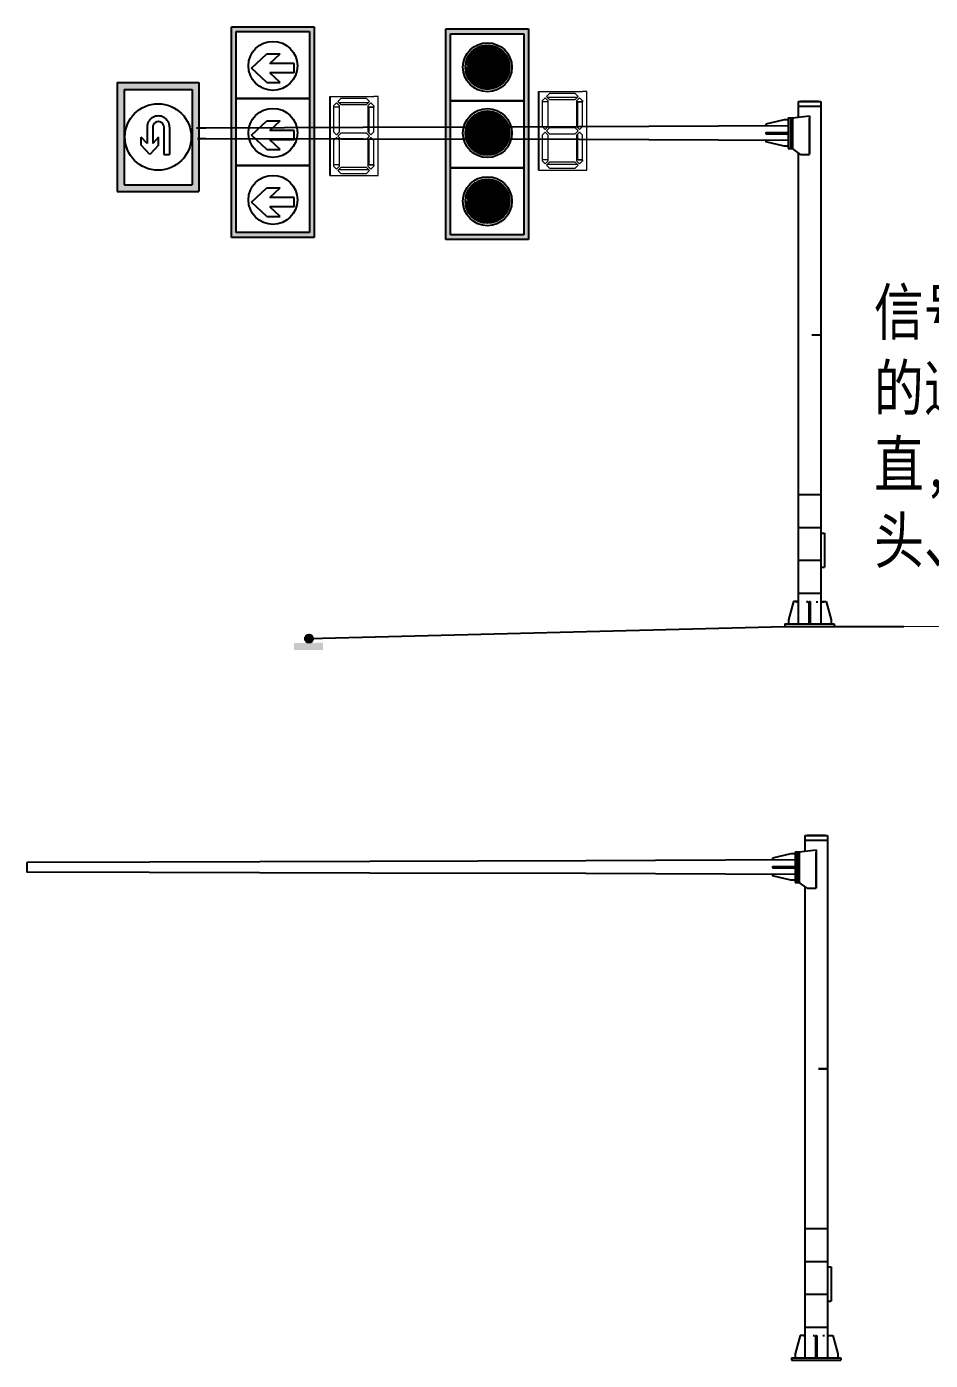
# Model space of a CAD drawing. Header units: millimetres. Extents: x 108070 to 108876, y 12470 to 12955.
# Drawn here: x 108152.84 to 108182.53, y 12766.27 to 12810.07 of the extents above; entities that cross this region are included whole.
import ezdxf

# ---------------------------------------------------------------- set-up
doc = ezdxf.new("R2010")
doc.units = ezdxf.units.MM
doc.header["$LTSCALE"] = 10
doc.layers.add('@-交通信号', color=7, linetype='CONTINUOUS')
doc.styles.add('ST', font='', dxfattribs={"width": 0.8})
doc.styles.get('ST').set_extended_font_data('SimSun')

# ---------------------------------------------------------------- blocks, each defined once
blk = doc.blocks.new('A$C42B20481')
at = {"layer": '@-交通信号', "linetype": 'ByBlock', "lineweight": -3}
for points in [[(0.132, 0, 1), (-0.132, 0, 1)], [(0.461, -0.373), (0.46, -0.137), (-0.496, -0.139), (-0.495, -0.375)]]:
    blk.add_hatch(color=14, dxfattribs=at).paths.add_polyline_path(points)
at = {"layer": '@-交通信号', "color": 14}
blk.add_circle((0, 0), 0.132, dxfattribs=at)
blk = doc.blocks.new('A$C5D3B22B4')
at = {"layer": '@-交通信号'}
for p, q in [((0.441, 17.242), (1.178, 17.242)), ((0.441, 17.242), (0.441, 16.724)), ((1.105, 17.242), (0.515, 17.242)), ((1.105, 17.242), (0.515, 17.242)), ((0.515, 17.242), (0.515, 17.242)), ((0.515, 17.242), (0.515, 17.242)), ((0.515, 17.242), (0.515, 17.242)), ((1.178, 17.242), (1.178, 0.081)), ((0.115, 16.703), (0.115, 15.694)), ((0.115, 16.703), (0.25, 16.703)), ((0.182, 16.703), (0.182, 15.694)), ((0.25, 16.703), (0.81, 16.764)), ((0.25, 16.703), (0.25, 15.694)), ((1.178, 17.074), (0.441, 17.074)), ((0.81, 16.764), (0.81, 15.512)), ((0.81, 15.511), (0.81, 16.694)), ((-19.019, 16.368), (-19.33, 16.367)), ((-13.857, 16.384), (-19.019, 16.368)), ((-6.759, 16.405), (-13.857, 16.384)), ((0.115, 16.441), (-6.759, 16.405)), ((-0.022, 16.635), (-0.628, 16.498)), ((-0.628, 16.498), (-0.628, 16.439)), ((-0.627, 16.22), (-0.627, 16.177)), ((-0.627, 16.22), (0.115, 16.22)), ((0.115, 16.635), (-0.022, 16.635)), ((-19.019, 16.015), (-19.294, 16.017)), ((-13.854, 16.004), (-19.019, 16.015)), ((-6.759, 15.99), (-13.854, 16.004)), ((0.115, 15.955), (-6.759, 15.99)), ((-0.628, 15.957), (-0.628, 15.91)), ((-0.022, 15.773), (-0.628, 15.91)), ((-0.627, 16.177), (0.115, 16.177)), ((0.115, 15.773), (-0.022, 15.773)), ((0.115, 15.694), (0.25, 15.694)), ((0.515, 15.504), (0.25, 15.694)), ((0.441, 15.556), (0.441, 0.081)), ((0.515, 15.504), (0.81, 15.504)), ((0.89, 9.581), (1.212, 9.581)), ((0.891, 9.578), (1.215, 9.578)), ((1.178, 4.32), (0.441, 4.32)), ((1.178, 3.24), (0.441, 3.24)), ((1.176, 3.066), (1.299, 3.066)), ((1.299, 3.066), (1.299, 1.941)), ((1.03, 2.16), (0.441, 2.16)), ((1.178, 2.16), (0.441, 2.16)), ((1.176, 2.161), (0.444, 2.161)), ((1.028, 2.161), (0.444, 2.161)), ((1.176, 1.941), (1.299, 1.941)), ((1.178, 1.08), (0.441, 1.08)), ((0.281, 0.819), (0.12, 0.215)), ((0.367, 0.819), (0.281, 0.819)), ((0.441, 0.81), (0.354, 0.81)), ((0.444, 0.819), (0.358, 0.819)), ((0.382, 0.81), (0.436, 0.81)), ((0.711, 0.819), (0.754, 0.819)), ((0.711, 0.81), (0.755, 0.81)), ((0.788, 0.819), (0.788, 0.081)), ((0.788, 0.819), (0.831, 0.819)), ((0.831, 0.819), (0.831, 0.081)), ((1.03, 0.81), (1.084, 0.81)), ((1.176, 0.819), (1.285, 0.819)), ((1.178, 0.81), (1.288, 0.81)), ((1.253, 0.819), (1.362, 0.819)), ((1.362, 0.819), (1.523, 0.215)), ((0, 0.081), (1.62, 0.081)), ((0, 0.081), (0, 0)), ((0, 0), (1.62, 0)), ((0.12, 0.215), (0.12, 0.081)), ((1.523, 0.215), (1.523, 0.081)), ((1.62, 0.081), (1.62, 0))]:
    blk.add_line(p, q, dxfattribs=at)
blk = doc.blocks.new('A$C543B7F0F')
at = {"layer": '@-交通信号'}
h = blk.add_hatch(color=256, dxfattribs=at)
h.paths.add_polyline_path([(0, 2.385), (1.789, 2.385), (1.789, 0), (0, 0)])
h.paths.add_polyline_path([(0.149, 2.236), (1.64, 2.236), (1.64, 0.149), (0.149, 0.149)], flags=16)
at = {"layer": '@-交通信号', "color": 7}
for p, q in [((0, 2.385), (0, 0)), ((0, 2.385), (1.789, 2.385)), ((1.789, 2.385), (1.789, 0)), ((0.149, 2.236), (0.149, 0.149)), ((0.149, 2.236), (1.64, 2.236)), ((1.64, 2.236), (1.64, 0.149)), ((1.789, 1.189), (1.786, 1.193)), ((1.024, 0.812), (1.148, 0.812)), ((0, 0), (1.789, 0)), ((0.149, 0.149), (1.64, 0.149))]:
    blk.add_line(p, q, dxfattribs=at)
at = {"layer": '@-交通信号'}
for p, q in [((0.527, 1.015), (0.527, 1.187)), ((0.653, 1.051), (0.527, 1.187)), ((0.653, 1.407), (0.653, 1.051)), ((0.777, 1.407), (0.777, 1.051)), ((0.902, 1.187), (0.777, 1.051)), ((0.902, 1.015), (0.902, 1.187)), ((1.024, 1.407), (1.024, 0.812)), ((1.148, 1.407), (1.148, 0.812)), ((0.715, 0.812), (0.527, 1.015)), ((0.902, 1.015), (0.715, 0.812)), ((0, 0), (1.789, 0))]:
    blk.add_line(p, q, dxfattribs=at)
at = {"layer": '@-交通信号', "color": 7}
blk.add_ellipse((0.895, 1.193), major_axis=(0, 0.727), ratio=1, start_param=4.712388, end_param=10.995573, dxfattribs=at)
at = {"layer": '@-交通信号'}
for major_axis in [(-0.175, 0.175), (-0.0875, 0.0875)]:
    blk.add_ellipse((0.901, 1.407), major_axis=major_axis, ratio=1, start_param=3.927162, end_param=7.068755, dxfattribs=at)
blk = doc.blocks.new('A$C17E36E55')
at = {"layer": '@-交通信号', "linetype": 'Continuous', "lineweight": 0}
for p, q in [((-1.06, 0.864), (-0.098, 0.864)), ((-0.915, 0.724), (-0.98, 0.659)), ((-0.98, 0.659), (-0.98, 0.094)), ((-0.85, 0.633), (-0.98, 0.633)), ((-0.85, 0.659), (-0.915, 0.724)), ((-0.82, 0.819), (-0.885, 0.753)), ((-0.885, 0.753), (-0.82, 0.688)), ((-0.87, 0.738), (-0.206, 0.738)), ((-0.85, 0.094), (-0.85, 0.659)), ((-0.256, 0.819), (-0.82, 0.819)), ((-0.82, 0.688), (-0.256, 0.688)), ((-0.191, 0.753), (-0.256, 0.819)), ((-0.256, 0.688), (-0.191, 0.753)), ((-0.161, 0.724), (-0.227, 0.659)), ((-0.227, 0.659), (-0.227, 0.094)), ((-0.194, 0.633), (-0.227, 0.633)), ((-0.198, 0.066), (-0.198, 0.633)), ((-0.198, 0.633), (-0.194, 0.633)), ((-0.194, 0.638), (-0.194, 0.633)), ((-0.194, 0.633), (-0.098, 0.633)), ((-0.194, 0.633), (-0.194, 0.633)), ((-0.099, 0.633), (-0.194, 0.633)), ((-0.172, 0.633), (-0.172, 0.633)), ((-0.096, 0.659), (-0.161, 0.724)), ((-0.129, 0.633), (-0.129, 0.633)), ((-0.103, 0.633), (-0.103, 0.633)), ((-0.099, 0.661), (-0.099, 0.633)), ((0, 0.864), (-0.098, 0.864)), ((-0.098, 0.66), (-0.098, 0.633)), ((-0.098, 0.633), (-0.098, 0.633)), ((-0.098, 0.633), (-0.096, 0.633)), ((-0.096, 0.094), (-0.096, 0.659)), ((0, -0.864), (0, 0.864)), ((-0.98, 0.094), (-0.915, 0.029)), ((-0.915, 0.029), (-0.85, 0.094)), ((-0.82, 0.065), (-0.885, 0)), ((-0.256, 0.065), (-0.82, 0.065)), ((-0.191, 0), (-0.256, 0.065)), ((-0.227, 0.094), (-0.161, 0.029)), ((-0.198, -0.008), (-0.198, 0.008)), ((-0.161, 0.029), (-0.096, 0.094)), ((-0.915, -0.029), (-0.98, -0.095)), ((-0.98, -0.095), (-0.98, -0.659)), ((-0.85, -0.095), (-0.915, -0.029)), ((-0.885, 0), (-0.82, -0.065)), ((-0.85, -0.659), (-0.85, -0.095)), ((-0.82, -0.065), (-0.256, -0.065)), ((-0.256, -0.065), (-0.191, 0)), ((-0.161, -0.029), (-0.227, -0.095)), ((-0.227, -0.095), (-0.227, -0.659)), ((-0.198, -0.633), (-0.198, -0.066)), ((-0.096, -0.095), (-0.161, -0.029)), ((-0.096, -0.659), (-0.096, -0.095)), ((-1.06, -0.864), (-0.098, -0.864)), ((-0.85, -0.633), (-0.98, -0.633)), ((-0.98, -0.659), (-0.915, -0.724)), ((-0.915, -0.724), (-0.85, -0.659)), ((-0.82, -0.688), (-0.885, -0.753)), ((-0.885, -0.753), (-0.82, -0.819)), ((-0.206, -0.738), (-0.87, -0.738)), ((-0.256, -0.688), (-0.82, -0.688)), ((-0.82, -0.819), (-0.256, -0.819)), ((-0.191, -0.753), (-0.256, -0.688)), ((-0.256, -0.819), (-0.191, -0.753)), ((-0.194, -0.633), (-0.227, -0.633)), ((-0.227, -0.659), (-0.161, -0.724)), ((-0.194, -0.633), (-0.198, -0.633)), ((-0.098, -0.633), (-0.194, -0.633)), ((-0.194, -0.633), (-0.194, -0.633)), ((-0.194, -0.633), (-0.099, -0.633)), ((-0.194, -0.638), (-0.194, -0.633)), ((-0.172, -0.633), (-0.172, -0.633)), ((-0.161, -0.724), (-0.096, -0.659)), ((-0.129, -0.633), (-0.129, -0.633)), ((-0.103, -0.633), (-0.103, -0.633)), ((-0.099, -0.633), (-0.099, -0.662)), ((-0.098, -0.633), (-0.098, -0.633)), ((-0.098, -0.633), (-0.096, -0.633)), ((-0.098, -0.633), (-0.098, -0.661)), ((-0.098, -0.864), (0, -0.864))]:
    blk.add_line(p, q, dxfattribs=at)
at = {"layer": '@-交通信号'}
blk.add_lwpolyline([(-1.06, 0.864), (-1.06, -0.864)], dxfattribs=at)
blk = doc.blocks.new('A$C2B1B455F')
at = {"layer": '@-交通信号'}
h = blk.add_hatch(color=256, dxfattribs=at)
h.paths.add_polyline_path([(0, 2.307), (0, 0.733), (0, -0.733), (0, -2.307), (-1.816, -2.307), (-1.816, -0.733), (-1.816, 0.733), (-1.816, 2.307)])
h.paths.add_polyline_path([(-0.106, 2.2), (-0.106, 0.733), (-0.106, -0.733), (-0.106, -2.2), (-1.71, -2.2), (-1.71, -0.733), (-1.71, 0.733), (-1.71, 2.2)], flags=16)
for p, q in [((-1.816, 0.733), (-1.816, 2.307)), ((-1.816, 2.307), (0, 2.307)), ((-1.71, 0.733), (-1.71, 2.2)), ((-1.71, 2.2), (-0.106, 2.2)), ((-0.106, 2.2), (-0.106, 0.733)), ((0, 2.307), (0, 0.733)), ((-1.003, 1.467), (-1.29, 1.754)), ((-0.991, 1.467), (-1.285, 1.761)), ((-0.979, 1.467), (-1.28, 1.768)), ((-0.967, 1.467), (-1.275, 1.775)), ((-0.955, 1.467), (-1.269, 1.781)), ((-0.943, 1.467), (-1.263, 1.788)), ((-0.931, 1.467), (-1.258, 1.794)), ((-0.919, 1.467), (-1.252, 1.8)), ((-0.907, 1.467), (-1.246, 1.806)), ((-0.902, 1.474), (-1.24, 1.812)), ((-0.902, 1.486), (-1.234, 1.818)), ((-0.902, 1.498), (-1.228, 1.824)), ((-0.902, 1.51), (-1.221, 1.83)), ((-0.902, 1.522), (-1.215, 1.835)), ((-0.902, 1.535), (-1.208, 1.841)), ((-0.902, 1.547), (-1.202, 1.846)), ((-0.902, 1.559), (-1.195, 1.852)), ((-0.902, 1.571), (-1.188, 1.857)), ((-0.902, 1.583), (-1.181, 1.862)), ((-0.902, 1.595), (-1.174, 1.867)), ((-0.902, 1.607), (-1.167, 1.871)), ((-0.902, 1.619), (-1.159, 1.876)), ((-0.902, 1.631), (-1.152, 1.881)), ((-0.902, 1.643), (-1.144, 1.885)), ((-0.902, 1.655), (-1.136, 1.89)), ((-0.902, 1.667), (-1.129, 1.894)), ((-0.902, 1.679), (-1.121, 1.898)), ((-0.902, 1.691), (-1.113, 1.902)), ((-0.902, 1.703), (-1.105, 1.906)), ((-0.902, 1.715), (-1.096, 1.91)), ((-0.902, 1.727), (-1.088, 1.913)), ((-0.902, 1.739), (-1.079, 1.917)), ((-0.902, 1.751), (-1.071, 1.92)), ((-0.902, 1.763), (-1.062, 1.923)), ((-0.902, 1.776), (-1.053, 1.926)), ((-0.902, 1.788), (-1.044, 1.929)), ((-0.902, 1.8), (-1.034, 1.932)), ((-0.902, 1.812), (-1.025, 1.935)), ((-0.902, 1.824), (-1.015, 1.937)), ((-0.902, 1.836), (-1.005, 1.939)), ((-0.902, 1.848), (-0.995, 1.941)), ((-0.902, 1.86), (-0.985, 1.943)), ((-0.902, 1.872), (-0.975, 1.945)), ((-0.902, 1.884), (-0.964, 1.946)), ((-0.902, 1.896), (-0.954, 1.948)), ((-0.902, 1.908), (-0.943, 1.949)), ((-0.902, 1.92), (-0.931, 1.95)), ((-0.902, 1.932), (-0.92, 1.95)), ((-0.902, 1.944), (-0.908, 1.95)), ((-0.425, 1.467), (-0.902, 1.944)), ((-0.437, 1.467), (-0.902, 1.932)), ((-0.449, 1.467), (-0.902, 1.92)), ((-0.461, 1.467), (-0.902, 1.908)), ((-0.473, 1.467), (-0.902, 1.896)), ((-0.485, 1.467), (-0.902, 1.884)), ((-0.497, 1.467), (-0.902, 1.872)), ((-0.509, 1.467), (-0.902, 1.86)), ((-0.522, 1.467), (-0.902, 1.848)), ((-0.534, 1.467), (-0.902, 1.836)), ((-0.546, 1.467), (-0.902, 1.824)), ((-0.558, 1.467), (-0.902, 1.812)), ((-0.57, 1.467), (-0.902, 1.8)), ((-0.582, 1.467), (-0.902, 1.788)), ((-0.594, 1.467), (-0.902, 1.776)), ((-0.606, 1.467), (-0.902, 1.763)), ((-0.419, 1.473), (-0.896, 1.95)), ((-0.419, 1.486), (-0.884, 1.95)), ((-0.42, 1.498), (-0.871, 1.949)), ((-0.421, 1.511), (-0.858, 1.948)), ((-0.422, 1.525), (-0.844, 1.947)), ((-0.424, 1.539), (-0.831, 1.945)), ((-0.427, 1.553), (-0.816, 1.943)), ((-0.429, 1.568), (-0.801, 1.94)), ((-0.433, 1.584), (-0.785, 1.936)), ((-0.437, 1.6), (-0.769, 1.932)), ((-0.443, 1.618), (-0.752, 1.927)), ((-0.449, 1.636), (-0.733, 1.92)), ((-0.457, 1.656), (-0.713, 1.912)), ((-0.467, 1.678), (-0.691, 1.902)), ((-0.48, 1.704), (-0.666, 1.889)), ((-0.499, 1.734), (-0.635, 1.87)), ((-0.538, 1.785), (-0.584, 1.831)), ((-0.906, 0.985), (-1.385, 1.463)), ((-1.293, 1.467), (-1.377, 1.552)), ((-0.902, 0.992), (-1.377, 1.467)), ((-1.281, 1.467), (-1.375, 1.562)), ((-1.269, 1.467), (-1.373, 1.572)), ((-1.256, 1.467), (-1.371, 1.582)), ((-1.244, 1.467), (-1.369, 1.592)), ((-1.232, 1.467), (-1.366, 1.601)), ((-0.902, 1.004), (-1.365, 1.467)), ((-1.22, 1.467), (-1.363, 1.61)), ((-1.208, 1.467), (-1.36, 1.619)), ((-1.196, 1.467), (-1.357, 1.628)), ((-1.184, 1.467), (-1.354, 1.637)), ((-0.902, 1.016), (-1.353, 1.467)), ((-1.172, 1.467), (-1.351, 1.646)), ((-1.16, 1.467), (-1.347, 1.655)), ((-1.148, 1.467), (-1.344, 1.663)), ((-0.902, 1.029), (-1.341, 1.467)), ((-1.136, 1.467), (-1.34, 1.671)), ((-1.124, 1.467), (-1.336, 1.679)), ((-1.112, 1.467), (-1.332, 1.687)), ((-0.902, 1.041), (-1.329, 1.467)), ((-1.1, 1.467), (-1.328, 1.695)), ((-1.088, 1.467), (-1.323, 1.703)), ((-1.076, 1.467), (-1.319, 1.711)), ((-0.902, 1.053), (-1.317, 1.467)), ((-1.064, 1.467), (-1.315, 1.718)), ((-1.052, 1.467), (-1.31, 1.726)), ((-1.04, 1.467), (-1.305, 1.733)), ((-0.902, 1.065), (-1.305, 1.467)), ((-1.028, 1.467), (-1.3, 1.74)), ((-1.016, 1.467), (-1.295, 1.747)), ((-0.902, 1.077), (-1.293, 1.467)), ((-0.902, 1.089), (-1.281, 1.467)), ((-0.902, 1.101), (-1.269, 1.467)), ((-0.902, 1.113), (-1.256, 1.467)), ((-0.902, 1.125), (-1.244, 1.467)), ((-0.902, 1.137), (-1.232, 1.467)), ((-0.902, 1.149), (-1.22, 1.467)), ((-0.902, 1.161), (-1.208, 1.467)), ((-0.902, 1.173), (-1.196, 1.467)), ((-0.902, 1.185), (-1.184, 1.467)), ((-0.902, 1.197), (-1.172, 1.467)), ((-0.902, 1.209), (-1.16, 1.467)), ((-0.902, 1.221), (-1.148, 1.467)), ((-0.902, 1.233), (-1.136, 1.467)), ((-0.902, 1.245), (-1.124, 1.467)), ((-0.902, 1.257), (-1.112, 1.467)), ((-0.902, 1.269), (-1.1, 1.467)), ((-0.902, 1.282), (-1.088, 1.467)), ((-0.902, 1.294), (-1.076, 1.467)), ((-0.902, 1.306), (-1.064, 1.467)), ((-0.902, 1.318), (-1.052, 1.467)), ((-0.902, 1.33), (-1.04, 1.467)), ((-0.902, 1.342), (-1.028, 1.467)), ((-0.902, 1.354), (-1.016, 1.467)), ((-0.902, 1.366), (-1.003, 1.467)), ((-0.902, 1.378), (-0.991, 1.467)), ((-0.902, 1.39), (-0.979, 1.467)), ((-0.902, 1.402), (-0.967, 1.467)), ((-0.902, 1.414), (-0.955, 1.467)), ((-0.902, 1.426), (-0.943, 1.467)), ((-0.902, 1.438), (-0.931, 1.467)), ((-0.902, 1.45), (-0.919, 1.467)), ((-0.902, 1.462), (-0.907, 1.467)), ((-0.618, 1.467), (-0.902, 1.751)), ((-0.63, 1.467), (-0.902, 1.739)), ((-0.642, 1.467), (-0.902, 1.727)), ((-0.654, 1.467), (-0.902, 1.715)), ((-0.666, 1.467), (-0.902, 1.703)), ((-0.678, 1.467), (-0.902, 1.691)), ((-0.69, 1.467), (-0.902, 1.679)), ((-0.702, 1.467), (-0.902, 1.667)), ((-0.714, 1.467), (-0.902, 1.655)), ((-0.726, 1.467), (-0.902, 1.643)), ((-0.738, 1.467), (-0.902, 1.631)), ((-0.75, 1.467), (-0.902, 1.619)), ((-0.763, 1.467), (-0.902, 1.607)), ((-0.775, 1.467), (-0.902, 1.595)), ((-0.787, 1.467), (-0.902, 1.583)), ((-0.799, 1.467), (-0.902, 1.571)), ((-0.811, 1.467), (-0.902, 1.559)), ((-0.823, 1.467), (-0.902, 1.547)), ((-0.835, 1.467), (-0.902, 1.535)), ((-0.847, 1.467), (-0.902, 1.522)), ((-0.859, 1.467), (-0.902, 1.51)), ((-0.871, 1.467), (-0.902, 1.498)), ((-0.883, 1.467), (-0.902, 1.486)), ((-0.895, 1.467), (-0.902, 1.474)), ((-0.563, 1.123), (-0.902, 1.462)), ((-0.557, 1.129), (-0.895, 1.467)), ((-0.551, 1.136), (-0.883, 1.467)), ((-0.545, 1.142), (-0.871, 1.467)), ((-0.54, 1.148), (-0.859, 1.467)), ((-0.534, 1.155), (-0.847, 1.467)), ((-0.528, 1.161), (-0.835, 1.467)), ((-0.523, 1.168), (-0.823, 1.467)), ((-0.518, 1.175), (-0.811, 1.467)), ((-0.513, 1.181), (-0.799, 1.467)), ((-0.508, 1.188), (-0.787, 1.467)), ((-0.503, 1.196), (-0.775, 1.467)), ((-0.498, 1.203), (-0.763, 1.467)), ((-0.493, 1.21), (-0.75, 1.467)), ((-0.489, 1.218), (-0.738, 1.467)), ((-0.484, 1.225), (-0.726, 1.467)), ((-0.48, 1.233), (-0.714, 1.467)), ((-0.475, 1.241), (-0.702, 1.467)), ((-0.471, 1.249), (-0.69, 1.467)), ((-0.467, 1.257), (-0.678, 1.467)), ((-0.463, 1.265), (-0.666, 1.467)), ((-0.46, 1.273), (-0.654, 1.467)), ((-0.456, 1.282), (-0.642, 1.467)), ((-0.453, 1.29), (-0.63, 1.467)), ((-0.449, 1.299), (-0.618, 1.467)), ((-0.446, 1.308), (-0.606, 1.467)), ((-0.443, 1.317), (-0.594, 1.467)), ((-0.44, 1.326), (-0.582, 1.467)), ((-0.437, 1.335), (-0.57, 1.467)), ((-0.435, 1.345), (-0.558, 1.467)), ((-0.432, 1.354), (-0.546, 1.467)), ((-0.43, 1.364), (-0.534, 1.467)), ((-0.428, 1.374), (-0.522, 1.467)), ((-0.426, 1.384), (-0.509, 1.467)), ((-0.424, 1.394), (-0.497, 1.467)), ((-0.423, 1.405), (-0.485, 1.467)), ((-0.422, 1.416), (-0.473, 1.467)), ((-0.918, 0.985), (-1.385, 1.451)), ((-0.931, 0.985), (-1.384, 1.438)), ((-0.944, 0.986), (-1.383, 1.425)), ((-0.957, 0.988), (-1.382, 1.412)), ((-0.971, 0.99), (-1.38, 1.398)), ((-0.986, 0.992), (-1.378, 1.384)), ((-1.001, 0.995), (-1.375, 1.369)), ((-1.016, 0.998), (-1.371, 1.353)), ((-1.032, 1.002), (-1.367, 1.337)), ((-1.05, 1.008), (-1.362, 1.32)), ((-1.068, 1.014), (-1.355, 1.301)), ((-1.088, 1.022), (-1.348, 1.281)), ((-1.11, 1.031), (-1.338, 1.26)), ((-1.134, 1.044), (-1.325, 1.235)), ((-1.164, 1.062), (-1.307, 1.205)), ((-0.569, 1.117), (-0.902, 1.45)), ((-0.575, 1.112), (-0.902, 1.438)), ((-0.582, 1.106), (-0.902, 1.426)), ((-0.588, 1.1), (-0.902, 1.414)), ((-0.595, 1.095), (-0.902, 1.402)), ((-0.601, 1.089), (-0.902, 1.39)), ((-0.608, 1.084), (-0.902, 1.378)), ((-0.615, 1.079), (-0.902, 1.366)), ((-0.622, 1.074), (-0.902, 1.354)), ((-0.629, 1.069), (-0.902, 1.342)), ((-0.636, 1.064), (-0.902, 1.33)), ((-0.644, 1.059), (-0.902, 1.318)), ((-0.651, 1.055), (-0.902, 1.306)), ((-0.659, 1.05), (-0.902, 1.294)), ((-0.666, 1.046), (-0.902, 1.282)), ((-0.674, 1.042), (-0.902, 1.269)), ((-0.682, 1.037), (-0.902, 1.257)), ((-0.69, 1.033), (-0.902, 1.245)), ((-0.698, 1.03), (-0.902, 1.233)), ((-0.706, 1.026), (-0.902, 1.221)), ((-0.715, 1.022), (-0.902, 1.209)), ((-0.723, 1.019), (-0.902, 1.197)), ((-0.732, 1.015), (-0.902, 1.185)), ((-0.741, 1.012), (-0.902, 1.173)), ((-1.209, 1.095), (-1.274, 1.16)), ((-0.75, 1.009), (-0.902, 1.161)), ((-0.759, 1.006), (-0.902, 1.149)), ((-0.768, 1.003), (-0.902, 1.137)), ((-0.778, 1.001), (-0.902, 1.125)), ((-0.787, 0.998), (-0.902, 1.113)), ((-0.797, 0.996), (-0.902, 1.101)), ((-0.807, 0.994), (-0.902, 1.089)), ((-0.817, 0.992), (-0.902, 1.077)), ((-0.827, 0.99), (-0.902, 1.065)), ((-0.838, 0.989), (-0.902, 1.053)), ((-0.849, 0.987), (-0.902, 1.041)), ((-0.86, 0.986), (-0.902, 1.029)), ((-0.871, 0.985), (-0.902, 1.016)), ((-0.882, 0.985), (-0.902, 1.004)), ((-1.816, -0.733), (-1.816, 0.733)), ((-1.71, 0.733), (-0.106, 0.733)), ((-1.71, -0.733), (-1.71, 0.733)), ((-0.106, 0.733), (-1.71, 0.733)), ((-0.106, 0.733), (-0.106, -0.733)), ((0, 0.733), (0, -0.733)), ((-1.028, 0.026), (-1.3, 0.299)), ((-1.016, 0.026), (-1.295, 0.306)), ((-1.003, 0.026), (-1.29, 0.313)), ((-0.991, 0.026), (-1.285, 0.32)), ((-0.979, 0.026), (-1.28, 0.326)), ((-0.967, 0.026), (-1.275, 0.333)), ((-0.955, 0.026), (-1.269, 0.34)), ((-0.943, 0.026), (-1.263, 0.346)), ((-0.931, 0.026), (-1.258, 0.352)), ((-0.919, 0.026), (-1.252, 0.359)), ((-0.907, 0.026), (-1.246, 0.365)), ((-0.902, 0.033), (-1.24, 0.371)), ((-0.902, 0.045), (-1.234, 0.377)), ((-0.902, 0.057), (-1.228, 0.382)), ((-0.902, 0.069), (-1.221, 0.388)), ((-0.902, 0.081), (-1.215, 0.394)), ((-0.902, 0.093), (-1.208, 0.399)), ((-0.902, 0.105), (-1.202, 0.405)), ((-0.902, 0.117), (-1.195, 0.41)), ((-0.902, 0.129), (-1.188, 0.415)), ((-0.902, 0.141), (-1.181, 0.42)), ((-0.902, 0.153), (-1.174, 0.425)), ((-0.902, 0.165), (-1.167, 0.43)), ((-0.902, 0.177), (-1.159, 0.435)), ((-0.902, 0.189), (-1.152, 0.439)), ((-0.902, 0.201), (-1.144, 0.444)), ((-0.902, 0.213), (-1.136, 0.448)), ((-0.902, 0.225), (-1.129, 0.452)), ((-0.902, 0.238), (-1.121, 0.456)), ((-0.902, 0.25), (-1.113, 0.46)), ((-0.902, 0.262), (-1.105, 0.464)), ((-0.902, 0.274), (-1.096, 0.468)), ((-0.902, 0.286), (-1.088, 0.472)), ((-0.902, 0.298), (-1.079, 0.475)), ((-0.902, 0.31), (-1.071, 0.478)), ((-0.902, 0.322), (-1.062, 0.482)), ((-0.902, 0.334), (-1.053, 0.485)), ((-0.902, 0.346), (-1.044, 0.488)), ((-0.902, 0.358), (-1.034, 0.49)), ((-0.902, 0.37), (-1.025, 0.493)), ((-0.902, 0.382), (-1.015, 0.495)), ((-0.902, 0.394), (-1.005, 0.498)), ((-0.902, 0.406), (-0.995, 0.5)), ((-0.902, 0.418), (-0.985, 0.502)), ((-0.902, 0.43), (-0.975, 0.503)), ((-0.902, 0.442), (-0.964, 0.505)), ((-0.902, 0.454), (-0.954, 0.506)), ((-0.902, 0.466), (-0.943, 0.507)), ((-0.902, 0.478), (-0.931, 0.508)), ((-0.902, 0.491), (-0.92, 0.509)), ((-0.902, 0.503), (-0.908, 0.509)), ((-0.425, 0.026), (-0.902, 0.503)), ((-0.437, 0.026), (-0.902, 0.491)), ((-0.449, 0.026), (-0.902, 0.478)), ((-0.461, 0.026), (-0.902, 0.466)), ((-0.473, 0.026), (-0.902, 0.454)), ((-0.485, 0.026), (-0.902, 0.442)), ((-0.497, 0.026), (-0.902, 0.43)), ((-0.509, 0.026), (-0.902, 0.418)), ((-0.522, 0.026), (-0.902, 0.406)), ((-0.534, 0.026), (-0.902, 0.394)), ((-0.546, 0.026), (-0.902, 0.382)), ((-0.558, 0.026), (-0.902, 0.37)), ((-0.57, 0.026), (-0.902, 0.358)), ((-0.582, 0.026), (-0.902, 0.346)), ((-0.594, 0.026), (-0.902, 0.334)), ((-0.606, 0.026), (-0.902, 0.322)), ((-0.618, 0.026), (-0.902, 0.31)), ((-0.63, 0.026), (-0.902, 0.298)), ((-0.419, 0.032), (-0.896, 0.509)), ((-0.419, 0.044), (-0.884, 0.509)), ((-0.42, 0.057), (-0.871, 0.508)), ((-0.421, 0.07), (-0.858, 0.507)), ((-0.422, 0.083), (-0.844, 0.505)), ((-0.424, 0.097), (-0.831, 0.504)), ((-0.427, 0.112), (-0.816, 0.501)), ((-0.429, 0.127), (-0.801, 0.498)), ((-0.433, 0.142), (-0.785, 0.495)), ((-0.437, 0.159), (-0.769, 0.49)), ((-0.443, 0.176), (-0.752, 0.485)), ((-0.449, 0.195), (-0.733, 0.478)), ((-0.457, 0.215), (-0.713, 0.47)), ((-0.467, 0.237), (-0.691, 0.46)), ((-0.48, 0.262), (-0.666, 0.447)), ((-0.499, 0.293), (-0.635, 0.428)), ((-0.538, 0.344), (-0.584, 0.39)), ((-1.377, 0.026), (-1.385, 0.034)), ((-0.906, -0.457), (-1.385, 0.022)), ((-0.918, -0.457), (-1.385, 0.009)), ((-1.353, 0.026), (-1.384, 0.057)), ((-1.365, 0.026), (-1.384, 0.045)), ((-1.341, 0.026), (-1.383, 0.068)), ((-1.329, 0.026), (-1.382, 0.079)), ((-1.317, 0.026), (-1.381, 0.09)), ((-1.305, 0.026), (-1.379, 0.1)), ((-1.293, 0.026), (-1.377, 0.111)), ((-0.902, -0.449), (-1.377, 0.026)), ((-1.281, 0.026), (-1.375, 0.121)), ((-1.269, 0.026), (-1.373, 0.131)), ((-1.256, 0.026), (-1.371, 0.14)), ((-1.244, 0.026), (-1.369, 0.15)), ((-1.232, 0.026), (-1.366, 0.159)), ((-0.902, -0.437), (-1.365, 0.026)), ((-1.22, 0.026), (-1.363, 0.169)), ((-1.208, 0.026), (-1.36, 0.178)), ((-1.196, 0.026), (-1.357, 0.187)), ((-1.184, 0.026), (-1.354, 0.196)), ((-0.902, -0.425), (-1.353, 0.026)), ((-1.172, 0.026), (-1.351, 0.204)), ((-1.16, 0.026), (-1.347, 0.213)), ((-1.148, 0.026), (-1.344, 0.221)), ((-0.902, -0.413), (-1.341, 0.026)), ((-1.136, 0.026), (-1.34, 0.23)), ((-1.124, 0.026), (-1.336, 0.238)), ((-1.112, 0.026), (-1.332, 0.246)), ((-0.902, -0.401), (-1.329, 0.026)), ((-1.1, 0.026), (-1.328, 0.254)), ((-1.088, 0.026), (-1.323, 0.262)), ((-1.076, 0.026), (-1.319, 0.269)), ((-0.902, -0.389), (-1.317, 0.026)), ((-1.064, 0.026), (-1.315, 0.277)), ((-1.052, 0.026), (-1.31, 0.284)), ((-1.04, 0.026), (-1.305, 0.291)), ((-0.902, -0.377), (-1.305, 0.026)), ((-0.902, -0.365), (-1.293, 0.026)), ((-0.902, -0.353), (-1.281, 0.026)), ((-0.902, -0.341), (-1.269, 0.026)), ((-0.902, -0.329), (-1.256, 0.026)), ((-0.902, -0.317), (-1.244, 0.026)), ((-0.902, -0.305), (-1.232, 0.026)), ((-0.902, -0.293), (-1.22, 0.026)), ((-0.902, -0.281), (-1.208, 0.026)), ((-0.902, -0.269), (-1.196, 0.026)), ((-0.902, -0.256), (-1.184, 0.026)), ((-0.902, -0.244), (-1.172, 0.026)), ((-0.902, -0.232), (-1.16, 0.026)), ((-0.902, -0.22), (-1.148, 0.026)), ((-0.902, -0.208), (-1.136, 0.026)), ((-0.902, -0.196), (-1.124, 0.026)), ((-0.902, -0.184), (-1.112, 0.026)), ((-0.902, -0.172), (-1.1, 0.026)), ((-0.902, -0.16), (-1.088, 0.026)), ((-0.902, -0.148), (-1.076, 0.026)), ((-0.902, -0.136), (-1.064, 0.026)), ((-0.902, -0.124), (-1.052, 0.026)), ((-0.902, -0.112), (-1.04, 0.026)), ((-0.902, -0.1), (-1.028, 0.026)), ((-0.902, -0.088), (-1.016, 0.026)), ((-0.902, -0.076), (-1.003, 0.026)), ((-0.902, -0.064), (-0.991, 0.026)), ((-0.902, -0.052), (-0.979, 0.026)), ((-0.902, -0.04), (-0.967, 0.026)), ((-0.902, -0.028), (-0.955, 0.026)), ((-0.902, -0.016), (-0.943, 0.026)), ((-0.902, -0.003), (-0.931, 0.026)), ((-0.902, 0.009), (-0.919, 0.026)), ((-0.902, 0.021), (-0.907, 0.026)), ((-0.642, 0.026), (-0.902, 0.286)), ((-0.654, 0.026), (-0.902, 0.274)), ((-0.666, 0.026), (-0.902, 0.262)), ((-0.678, 0.026), (-0.902, 0.25)), ((-0.69, 0.026), (-0.902, 0.238)), ((-0.702, 0.026), (-0.902, 0.225)), ((-0.714, 0.026), (-0.902, 0.213)), ((-0.726, 0.026), (-0.902, 0.201)), ((-0.738, 0.026), (-0.902, 0.189)), ((-0.75, 0.026), (-0.902, 0.177)), ((-0.763, 0.026), (-0.902, 0.165)), ((-0.775, 0.026), (-0.902, 0.153)), ((-0.787, 0.026), (-0.902, 0.141)), ((-0.799, 0.026), (-0.902, 0.129)), ((-0.811, 0.026), (-0.902, 0.117)), ((-0.823, 0.026), (-0.902, 0.105)), ((-0.835, 0.026), (-0.902, 0.093)), ((-0.847, 0.026), (-0.902, 0.081)), ((-0.859, 0.026), (-0.902, 0.069)), ((-0.871, 0.026), (-0.902, 0.057)), ((-0.883, 0.026), (-0.902, 0.045)), ((-0.895, 0.026), (-0.902, 0.033)), ((-0.563, -0.318), (-0.902, 0.021)), ((-0.569, -0.324), (-0.902, 0.009)), ((-0.557, -0.312), (-0.895, 0.026)), ((-0.551, -0.306), (-0.883, 0.026)), ((-0.545, -0.3), (-0.871, 0.026)), ((-0.54, -0.294), (-0.859, 0.026)), ((-0.534, -0.287), (-0.847, 0.026)), ((-0.528, -0.28), (-0.835, 0.026)), ((-0.523, -0.274), (-0.823, 0.026)), ((-0.518, -0.267), (-0.811, 0.026)), ((-0.513, -0.26), (-0.799, 0.026)), ((-0.508, -0.253), (-0.787, 0.026)), ((-0.503, -0.246), (-0.775, 0.026)), ((-0.498, -0.239), (-0.763, 0.026)), ((-0.493, -0.231), (-0.75, 0.026)), ((-0.489, -0.224), (-0.738, 0.026)), ((-0.484, -0.216), (-0.726, 0.026)), ((-0.48, -0.209), (-0.714, 0.026)), ((-0.475, -0.201), (-0.702, 0.026)), ((-0.471, -0.193), (-0.69, 0.026)), ((-0.467, -0.185), (-0.678, 0.026)), ((-0.463, -0.177), (-0.666, 0.026)), ((-0.46, -0.169), (-0.654, 0.026)), ((-0.456, -0.16), (-0.642, 0.026)), ((-0.453, -0.152), (-0.63, 0.026)), ((-0.449, -0.143), (-0.618, 0.026)), ((-0.446, -0.134), (-0.606, 0.026)), ((-0.443, -0.125), (-0.594, 0.026)), ((-0.44, -0.116), (-0.582, 0.026)), ((-0.437, -0.107), (-0.57, 0.026)), ((-0.435, -0.097), (-0.558, 0.026)), ((-0.432, -0.087), (-0.546, 0.026)), ((-0.43, -0.078), (-0.534, 0.026)), ((-0.428, -0.068), (-0.522, 0.026)), ((-0.426, -0.058), (-0.509, 0.026)), ((-0.424, -0.047), (-0.497, 0.026)), ((-0.423, -0.037), (-0.485, 0.026)), ((-0.422, -0.026), (-0.473, 0.026)), ((-0.421, -0.015), (-0.461, 0.026)), ((-0.42, -0.004), (-0.449, 0.026)), ((-0.419, 0.008), (-0.437, 0.026)), ((-0.419, 0.02), (-0.425, 0.026)), ((-0.931, -0.456), (-1.384, -0.003)), ((-0.944, -0.455), (-1.383, -0.016)), ((-0.957, -0.454), (-1.382, -0.03)), ((-0.971, -0.452), (-1.38, -0.044)), ((-0.986, -0.45), (-1.378, -0.058)), ((-1.001, -0.447), (-1.375, -0.073)), ((-1.016, -0.443), (-1.371, -0.088)), ((-1.032, -0.439), (-1.367, -0.105)), ((-1.05, -0.434), (-1.362, -0.122)), ((-1.068, -0.428), (-1.355, -0.14)), ((-1.088, -0.42), (-1.348, -0.16)), ((-1.11, -0.41), (-1.338, -0.182)), ((-1.134, -0.397), (-1.325, -0.207)), ((-1.164, -0.38), (-1.307, -0.237)), ((-1.209, -0.347), (-1.274, -0.282)), ((-0.575, -0.33), (-0.902, -0.003)), ((-0.582, -0.336), (-0.902, -0.016)), ((-0.588, -0.341), (-0.902, -0.028)), ((-0.595, -0.347), (-0.902, -0.04)), ((-0.601, -0.352), (-0.902, -0.052)), ((-0.608, -0.358), (-0.902, -0.064)), ((-0.615, -0.363), (-0.902, -0.076)), ((-0.622, -0.368), (-0.902, -0.088)), ((-0.629, -0.373), (-0.902, -0.1)), ((-0.636, -0.378), (-0.902, -0.112)), ((-0.644, -0.382), (-0.902, -0.124)), ((-0.651, -0.387), (-0.902, -0.136)), ((-0.659, -0.391), (-0.902, -0.148)), ((-0.666, -0.396), (-0.902, -0.16)), ((-0.674, -0.4), (-0.902, -0.172)), ((-0.682, -0.404), (-0.902, -0.184)), ((-0.69, -0.408), (-0.902, -0.196)), ((-0.698, -0.412), (-0.902, -0.208)), ((-0.706, -0.416), (-0.902, -0.22)), ((-0.715, -0.419), (-0.902, -0.232)), ((-0.723, -0.423), (-0.902, -0.244)), ((-0.732, -0.426), (-0.902, -0.256)), ((-0.741, -0.43), (-0.902, -0.269)), ((-0.75, -0.433), (-0.902, -0.281)), ((-0.759, -0.436), (-0.902, -0.293)), ((-0.768, -0.438), (-0.902, -0.305)), ((-0.778, -0.441), (-0.902, -0.317)), ((-0.787, -0.443), (-0.902, -0.329)), ((-0.797, -0.446), (-0.902, -0.341)), ((-0.807, -0.448), (-0.902, -0.353)), ((-0.817, -0.45), (-0.902, -0.365)), ((-0.827, -0.451), (-0.902, -0.377)), ((-0.838, -0.453), (-0.902, -0.389)), ((-0.849, -0.454), (-0.902, -0.401)), ((-0.86, -0.455), (-0.902, -0.413)), ((-0.871, -0.456), (-0.902, -0.425)), ((-0.882, -0.457), (-0.902, -0.437)), ((-0.894, -0.457), (-0.902, -0.449)), ((-1.816, -2.307), (-1.816, -0.733)), ((-0.106, -0.733), (-1.71, -0.733)), ((-1.71, -0.733), (-0.106, -0.733)), ((-1.71, -2.2), (-1.71, -0.733)), ((-0.106, -0.733), (-0.106, -2.2)), ((0, -0.733), (0, -2.307)), ((-0.979, -1.466), (-1.28, -1.165)), ((-0.967, -1.466), (-1.275, -1.159)), ((-0.955, -1.466), (-1.269, -1.152)), ((-0.943, -1.466), (-1.263, -1.146)), ((-0.931, -1.466), (-1.258, -1.139)), ((-0.919, -1.466), (-1.252, -1.133)), ((-0.907, -1.466), (-1.246, -1.127)), ((-0.902, -1.459), (-1.24, -1.121)), ((-0.902, -1.447), (-1.234, -1.115)), ((-0.902, -1.435), (-1.228, -1.109)), ((-0.902, -1.423), (-1.221, -1.104)), ((-0.902, -1.411), (-1.215, -1.098)), ((-0.902, -1.399), (-1.208, -1.093)), ((-0.902, -1.387), (-1.202, -1.087)), ((-0.902, -1.375), (-1.195, -1.082)), ((-0.902, -1.363), (-1.188, -1.077)), ((-0.902, -1.351), (-1.181, -1.072)), ((-0.902, -1.339), (-1.174, -1.067)), ((-0.902, -1.327), (-1.167, -1.062)), ((-0.902, -1.315), (-1.159, -1.057)), ((-0.902, -1.303), (-1.152, -1.053)), ((-0.902, -1.291), (-1.144, -1.048)), ((-0.902, -1.278), (-1.136, -1.044)), ((-0.902, -1.266), (-1.129, -1.04)), ((-0.902, -1.254), (-1.121, -1.035)), ((-0.902, -1.242), (-1.113, -1.031)), ((-0.902, -1.23), (-1.105, -1.028)), ((-0.902, -1.218), (-1.096, -1.024)), ((-0.902, -1.206), (-1.088, -1.02)), ((-0.902, -1.194), (-1.079, -1.017)), ((-0.902, -1.182), (-1.071, -1.013)), ((-0.902, -1.17), (-1.062, -1.01)), ((-0.902, -1.158), (-1.053, -1.007)), ((-0.902, -1.146), (-1.044, -1.004)), ((-0.902, -1.134), (-1.034, -1.002)), ((-0.902, -1.122), (-1.025, -0.999)), ((-0.902, -1.11), (-1.015, -0.996)), ((-0.902, -1.098), (-1.005, -0.994)), ((-0.902, -1.086), (-0.995, -0.992)), ((-0.902, -1.074), (-0.985, -0.99)), ((-0.902, -1.062), (-0.975, -0.989)), ((-0.902, -1.05), (-0.964, -0.987)), ((-0.902, -1.038), (-0.954, -0.986)), ((-0.902, -1.025), (-0.943, -0.985)), ((-0.902, -1.013), (-0.931, -0.984)), ((-0.902, -1.001), (-0.92, -0.983)), ((-0.902, -0.989), (-0.908, -0.983)), ((-0.425, -1.466), (-0.902, -0.989)), ((-0.437, -1.466), (-0.902, -1.001)), ((-0.449, -1.466), (-0.902, -1.013)), ((-0.461, -1.466), (-0.902, -1.025)), ((-0.473, -1.466), (-0.902, -1.038)), ((-0.485, -1.466), (-0.902, -1.05)), ((-0.497, -1.466), (-0.902, -1.062)), ((-0.509, -1.466), (-0.902, -1.074)), ((-0.522, -1.466), (-0.902, -1.086)), ((-0.534, -1.466), (-0.902, -1.098)), ((-0.546, -1.466), (-0.902, -1.11)), ((-0.558, -1.466), (-0.902, -1.122)), ((-0.57, -1.466), (-0.902, -1.134)), ((-0.582, -1.466), (-0.902, -1.146)), ((-0.594, -1.466), (-0.902, -1.158)), ((-0.419, -1.46), (-0.896, -0.983)), ((-0.419, -1.448), (-0.884, -0.983)), ((-0.42, -1.435), (-0.871, -0.984)), ((-0.421, -1.422), (-0.858, -0.985)), ((-0.422, -1.409), (-0.844, -0.986)), ((-0.424, -1.395), (-0.831, -0.988)), ((-0.427, -1.38), (-0.816, -0.991)), ((-0.429, -1.365), (-0.801, -0.994)), ((-0.433, -1.35), (-0.785, -0.997)), ((-0.437, -1.333), (-0.769, -1.002)), ((-0.443, -1.316), (-0.752, -1.007)), ((-0.449, -1.297), (-0.733, -1.013)), ((-0.457, -1.277), (-0.713, -1.021)), ((-0.467, -1.255), (-0.691, -1.031)), ((-0.48, -1.23), (-0.666, -1.045)), ((-0.499, -1.199), (-0.635, -1.064)), ((-0.538, -1.148), (-0.584, -1.102)), ((-1.293, -1.466), (-1.377, -1.381)), ((-1.281, -1.466), (-1.375, -1.371)), ((-1.269, -1.466), (-1.373, -1.361)), ((-1.256, -1.466), (-1.371, -1.351)), ((-1.244, -1.466), (-1.369, -1.342)), ((-1.232, -1.466), (-1.366, -1.332)), ((-1.22, -1.466), (-1.363, -1.323)), ((-1.208, -1.466), (-1.36, -1.314)), ((-1.196, -1.466), (-1.357, -1.305)), ((-1.184, -1.466), (-1.354, -1.296)), ((-1.172, -1.466), (-1.351, -1.288)), ((-1.16, -1.466), (-1.347, -1.279)), ((-1.148, -1.466), (-1.344, -1.271)), ((-1.136, -1.466), (-1.34, -1.262)), ((-1.124, -1.466), (-1.336, -1.254)), ((-1.112, -1.466), (-1.332, -1.246)), ((-1.1, -1.466), (-1.328, -1.238)), ((-1.088, -1.466), (-1.323, -1.23)), ((-1.076, -1.466), (-1.319, -1.223)), ((-1.064, -1.466), (-1.315, -1.215)), ((-1.052, -1.466), (-1.31, -1.208)), ((-1.04, -1.466), (-1.305, -1.2)), ((-1.028, -1.466), (-1.3, -1.193)), ((-1.016, -1.466), (-1.295, -1.186)), ((-1.003, -1.466), (-1.29, -1.179)), ((-0.991, -1.466), (-1.285, -1.172)), ((-0.606, -1.466), (-0.902, -1.17)), ((-0.618, -1.466), (-0.902, -1.182)), ((-0.63, -1.466), (-0.902, -1.194)), ((-0.642, -1.466), (-0.902, -1.206)), ((-0.654, -1.466), (-0.902, -1.218)), ((-0.666, -1.466), (-0.902, -1.23)), ((-0.678, -1.466), (-0.902, -1.242)), ((-0.69, -1.466), (-0.902, -1.254)), ((-0.702, -1.466), (-0.902, -1.266)), ((-0.714, -1.466), (-0.902, -1.278)), ((-0.726, -1.466), (-0.902, -1.291)), ((-0.738, -1.466), (-0.902, -1.303)), ((-0.75, -1.466), (-0.902, -1.315)), ((-0.763, -1.466), (-0.902, -1.327)), ((-0.775, -1.466), (-0.902, -1.339)), ((-0.787, -1.466), (-0.902, -1.351)), ((-0.799, -1.466), (-0.902, -1.363)), ((-0.811, -1.466), (-0.902, -1.375)), ((-0.823, -1.466), (-0.902, -1.387)), ((-0.835, -1.466), (-0.902, -1.399)), ((-0.847, -1.466), (-0.902, -1.411)), ((-0.859, -1.466), (-0.902, -1.423)), ((-0.871, -1.466), (-0.902, -1.435)), ((-0.883, -1.466), (-0.902, -1.447)), ((-0.895, -1.466), (-0.902, -1.459)), ((-0.906, -1.949), (-1.385, -1.47)), ((-0.918, -1.949), (-1.385, -1.483)), ((-0.931, -1.948), (-1.384, -1.495)), ((-0.944, -1.947), (-1.383, -1.508)), ((-0.957, -1.946), (-1.382, -1.522)), ((-0.971, -1.944), (-1.38, -1.535)), ((-0.986, -1.942), (-1.378, -1.55)), ((-0.902, -1.941), (-1.377, -1.466)), ((-1.001, -1.939), (-1.375, -1.565)), ((-1.016, -1.935), (-1.371, -1.58)), ((-1.032, -1.931), (-1.367, -1.597)), ((-0.902, -1.929), (-1.365, -1.466)), ((-1.05, -1.926), (-1.362, -1.614)), ((-1.068, -1.92), (-1.355, -1.632)), ((-0.902, -1.917), (-1.353, -1.466)), ((-1.088, -1.912), (-1.348, -1.652)), ((-0.902, -1.905), (-1.341, -1.466)), ((-1.11, -1.902), (-1.338, -1.674)), ((-0.902, -1.893), (-1.329, -1.466)), ((-1.134, -1.889), (-1.325, -1.698)), ((-0.902, -1.881), (-1.317, -1.466)), ((-1.164, -1.872), (-1.307, -1.728)), ((-0.902, -1.869), (-1.305, -1.466)), ((-0.902, -1.857), (-1.293, -1.466)), ((-0.902, -1.845), (-1.281, -1.466)), ((-0.902, -1.833), (-1.269, -1.466)), ((-0.902, -1.821), (-1.256, -1.466)), ((-0.902, -1.809), (-1.244, -1.466)), ((-0.902, -1.797), (-1.232, -1.466)), ((-0.902, -1.785), (-1.22, -1.466)), ((-0.902, -1.772), (-1.208, -1.466)), ((-0.902, -1.76), (-1.196, -1.466)), ((-0.902, -1.748), (-1.184, -1.466)), ((-0.902, -1.736), (-1.172, -1.466)), ((-0.902, -1.724), (-1.16, -1.466)), ((-0.902, -1.712), (-1.148, -1.466)), ((-0.902, -1.7), (-1.136, -1.466)), ((-0.902, -1.688), (-1.124, -1.466)), ((-0.902, -1.676), (-1.112, -1.466)), ((-0.902, -1.664), (-1.1, -1.466)), ((-0.902, -1.652), (-1.088, -1.466)), ((-0.902, -1.64), (-1.076, -1.466)), ((-0.902, -1.628), (-1.064, -1.466)), ((-0.902, -1.616), (-1.052, -1.466)), ((-0.902, -1.604), (-1.04, -1.466)), ((-0.902, -1.592), (-1.028, -1.466)), ((-0.902, -1.58), (-1.016, -1.466)), ((-0.902, -1.568), (-1.003, -1.466)), ((-0.902, -1.556), (-0.991, -1.466)), ((-0.902, -1.544), (-0.979, -1.466)), ((-0.902, -1.531), (-0.967, -1.466)), ((-0.902, -1.519), (-0.955, -1.466)), ((-0.902, -1.507), (-0.943, -1.466)), ((-0.902, -1.495), (-0.931, -1.466)), ((-0.902, -1.483), (-0.919, -1.466)), ((-0.902, -1.471), (-0.907, -1.466)), ((-0.563, -1.81), (-0.902, -1.471)), ((-0.569, -1.816), (-0.902, -1.483)), ((-0.575, -1.822), (-0.902, -1.495)), ((-0.582, -1.828), (-0.902, -1.507)), ((-0.588, -1.833), (-0.902, -1.519)), ((-0.595, -1.839), (-0.902, -1.531)), ((-0.601, -1.844), (-0.902, -1.544)), ((-0.608, -1.849), (-0.902, -1.556)), ((-0.615, -1.855), (-0.902, -1.568)), ((-0.622, -1.86), (-0.902, -1.58)), ((-0.629, -1.865), (-0.902, -1.592)), ((-0.636, -1.869), (-0.902, -1.604)), ((-0.644, -1.874), (-0.902, -1.616)), ((-0.651, -1.879), (-0.902, -1.628)), ((-0.659, -1.883), (-0.902, -1.64)), ((-0.666, -1.888), (-0.902, -1.652)), ((-0.674, -1.892), (-0.902, -1.664)), ((-0.682, -1.896), (-0.902, -1.676)), ((-0.69, -1.9), (-0.902, -1.688)), ((-0.698, -1.904), (-0.902, -1.7)), ((-0.706, -1.908), (-0.902, -1.712)), ((-0.715, -1.911), (-0.902, -1.724)), ((-0.723, -1.915), (-0.902, -1.736)), ((-0.732, -1.918), (-0.902, -1.748)), ((-0.557, -1.804), (-0.895, -1.466)), ((-0.551, -1.798), (-0.883, -1.466)), ((-0.545, -1.792), (-0.871, -1.466)), ((-0.54, -1.785), (-0.859, -1.466)), ((-0.534, -1.779), (-0.847, -1.466)), ((-0.528, -1.772), (-0.835, -1.466)), ((-0.523, -1.766), (-0.823, -1.466)), ((-0.518, -1.759), (-0.811, -1.466)), ((-0.513, -1.752), (-0.799, -1.466)), ((-0.508, -1.745), (-0.787, -1.466)), ((-0.503, -1.738), (-0.775, -1.466)), ((-0.498, -1.731), (-0.763, -1.466)), ((-0.493, -1.723), (-0.75, -1.466)), ((-0.489, -1.716), (-0.738, -1.466)), ((-0.484, -1.708), (-0.726, -1.466)), ((-0.48, -1.701), (-0.714, -1.466)), ((-0.475, -1.693), (-0.702, -1.466)), ((-0.471, -1.685), (-0.69, -1.466)), ((-0.467, -1.677), (-0.678, -1.466)), ((-0.463, -1.669), (-0.666, -1.466)), ((-0.46, -1.66), (-0.654, -1.466)), ((-0.456, -1.652), (-0.642, -1.466)), ((-0.453, -1.643), (-0.63, -1.466)), ((-0.449, -1.635), (-0.618, -1.466)), ((-0.446, -1.626), (-0.606, -1.466)), ((-0.443, -1.617), (-0.594, -1.466)), ((-0.44, -1.608), (-0.582, -1.466)), ((-0.437, -1.598), (-0.57, -1.466)), ((-0.435, -1.589), (-0.558, -1.466)), ((-0.432, -1.579), (-0.546, -1.466)), ((-0.43, -1.57), (-0.534, -1.466)), ((-0.428, -1.56), (-0.522, -1.466)), ((-0.426, -1.549), (-0.509, -1.466)), ((-0.424, -1.539), (-0.497, -1.466)), ((-0.423, -1.528), (-0.485, -1.466)), ((-0.422, -1.518), (-0.473, -1.466)), ((-1.209, -1.839), (-1.274, -1.773)), ((-0.741, -1.921), (-0.902, -1.76)), ((-0.75, -1.924), (-0.902, -1.772)), ((-0.759, -1.927), (-0.902, -1.785)), ((-0.768, -1.93), (-0.902, -1.797)), ((-0.778, -1.933), (-0.902, -1.809)), ((-0.787, -1.935), (-0.902, -1.821)), ((-0.797, -1.937), (-0.902, -1.833)), ((-0.807, -1.94), (-0.902, -1.845)), ((-0.817, -1.942), (-0.902, -1.857)), ((-0.827, -1.943), (-0.902, -1.869)), ((-0.838, -1.945), (-0.902, -1.881)), ((-0.849, -1.946), (-0.902, -1.893)), ((-0.86, -1.947), (-0.902, -1.905)), ((-0.871, -1.948), (-0.902, -1.917)), ((-0.882, -1.949), (-0.902, -1.929)), ((0, -2.307), (-1.816, -2.307)), ((-0.106, -2.2), (-1.71, -2.2))]:
    blk.add_line(p, q, dxfattribs=at)
for centre, major_axis, start_param, end_param in [((-0.902, 1.467), (0.379, 0.379), 5.497787, 11.780972), ((-0.902, 1.467), (-0.342, 0.342), 3.926991, 10.210176), ((-0.902, 0.026), (0.379, 0.379), 5.497787, 11.780972), ((-0.902, 0.026), (-0.342, 0.342), 3.926991, 10.210176), ((-0.902, -1.466), (0.379, 0.379), 5.497787, 11.780972), ((-0.902, -1.466), (-0.342, 0.342), 3.926991, 10.210176)]:
    blk.add_ellipse(centre, major_axis=major_axis, ratio=1, start_param=start_param, end_param=end_param, dxfattribs=at)
blk = doc.blocks.new('A$C3DA11720')
at = {"layer": '@-交通信号'}
h = blk.add_hatch(color=256, dxfattribs=at)
h.paths.add_polyline_path([(0, 3.46), (0, 1.1), (0, -1.1), (0, -3.46), (-2.724, -3.46), (-2.724, -1.1), (-2.724, 1.1), (-2.724, 3.46)])
h.paths.add_polyline_path([(-0.16, 3.301), (-0.16, 1.1), (-0.16, -1.1), (-0.16, -3.301), (-2.565, -3.301), (-2.565, -1.1), (-2.565, 1.1), (-2.565, 3.301)], flags=16)
for p, q in [((-2.724, 1.1), (-2.724, 3.46)), ((-2.724, 3.46), (0, 3.46)), ((-2.565, 1.1), (-2.565, 3.301)), ((-2.565, 3.301), (-0.16, 3.301)), ((-0.16, 3.301), (-0.16, 1.1)), ((0, 3.46), (0, 1.1)), ((-2.062, 2.097), (-1.557, 2.565)), ((-1.557, 2.565), (-1.127, 2.565)), ((-1.465, 2.251), (-1.127, 2.565)), ((-0.659, 2.251), (-1.465, 2.251)), ((-0.659, 1.943), (-0.659, 2.251)), ((-1.557, 1.629), (-2.062, 2.097)), ((-0.659, 1.943), (-1.465, 1.943)), ((-1.127, 1.629), (-1.465, 1.943)), ((-1.557, 1.629), (-1.127, 1.629)), ((-2.724, -1.1), (-2.724, 1.1)), ((-2.565, 1.1), (-0.16, 1.1)), ((-2.565, -1.1), (-2.565, 1.1)), ((-0.16, 1.1), (-2.565, 1.1)), ((-0.16, 1.1), (-0.16, -1.1)), ((0, 1.1), (0, -1.1)), ((-2.062, -0.103), (-1.557, 0.364)), ((-1.557, 0.364), (-1.127, 0.364)), ((-1.465, 0.051), (-1.127, 0.364)), ((-0.659, 0.051), (-1.465, 0.051)), ((-0.659, -0.258), (-0.659, 0.051)), ((-1.557, -0.571), (-2.062, -0.103)), ((-0.659, -0.258), (-1.465, -0.258)), ((-1.127, -0.571), (-1.465, -0.258)), ((-1.557, -0.571), (-1.127, -0.571)), ((-2.724, -3.46), (-2.724, -1.1)), ((-0.16, -1.1), (-2.565, -1.1)), ((-2.565, -1.1), (-0.16, -1.1)), ((-2.565, -3.301), (-2.565, -1.1)), ((-0.16, -1.1), (-0.16, -3.301)), ((0, -1.1), (0, -3.46)), ((-2.062, -2.304), (-1.557, -1.836)), ((-1.557, -1.836), (-1.127, -1.836)), ((-1.465, -2.15), (-1.127, -1.836)), ((-0.659, -2.15), (-1.465, -2.15)), ((-0.659, -2.458), (-0.659, -2.15)), ((-1.557, -2.772), (-2.062, -2.304)), ((-0.659, -2.458), (-1.465, -2.458)), ((-1.127, -2.772), (-1.465, -2.458)), ((-1.557, -2.772), (-1.127, -2.772)), ((0, -3.46), (-2.724, -3.46)), ((-0.16, -3.301), (-2.565, -3.301))]:
    blk.add_line(p, q, dxfattribs=at)
for centre in [(-1.36, 2.174), (-1.36, -0.027), (-1.36, -2.227)]:
    blk.add_ellipse(centre, major_axis=(0.569, 0.569), ratio=1, start_param=5.497787, end_param=11.780972, dxfattribs=at)

msp = doc.modelspace()

# ---------------------------------------------------------------- linework, layer by layer
at = {"layer": '@-交通信号'}
for p, q in [((108162.116, 12789.97), (108177.748, 12790.372)), ((108177.748, 12790.372), (108181.662, 12790.372)), ((108178.409, 12783.51), (108179.146, 12783.51)), ((108178.409, 12783.51), (108178.409, 12782.991)), ((108179.146, 12783.342), (108178.409, 12783.342)), ((108179.073, 12783.51), (108178.482, 12783.51)), ((108179.073, 12783.51), (108178.482, 12783.51)), ((108178.482, 12783.51), (108178.482, 12783.51)), ((108178.482, 12783.51), (108178.482, 12783.51)), ((108178.482, 12783.51), (108178.482, 12783.51)), ((108179.146, 12783.51), (108179.146, 12766.349)), ((108164.111, 12782.652), (108156.883, 12782.629)), ((108171.209, 12782.672), (108164.111, 12782.652)), ((108178.083, 12782.709), (108171.209, 12782.672)), ((108177.945, 12782.902), (108177.34, 12782.765)), ((108177.34, 12782.765), (108177.34, 12782.707)), ((108178.083, 12782.902), (108177.945, 12782.902)), ((108178.083, 12782.97), (108178.083, 12781.961)), ((108178.083, 12782.97), (108178.217, 12782.97)), ((108178.15, 12782.97), (108178.15, 12781.961)), ((108178.217, 12782.97), (108178.778, 12783.032)), ((108178.217, 12782.97), (108178.217, 12781.961)), ((108178.778, 12783.032), (108178.778, 12781.779)), ((108178.778, 12781.778), (108178.778, 12782.961)), ((108156.883, 12782.629), (108152.84, 12782.618)), ((108156.864, 12782.291), (108152.84, 12782.303)), ((108164.114, 12782.272), (108156.864, 12782.291)), ((108171.209, 12782.257), (108164.114, 12782.272)), ((108178.083, 12782.223), (108171.209, 12782.257)), ((108177.34, 12782.225), (108177.34, 12782.177)), ((108177.341, 12782.487), (108177.341, 12782.444)), ((108177.341, 12782.487), (108178.083, 12782.487)), ((108177.341, 12782.444), (108178.083, 12782.444)), ((108177.945, 12782.04), (108177.34, 12782.177)), ((108178.083, 12782.04), (108177.945, 12782.04)), ((108178.083, 12781.961), (108178.217, 12781.961)), ((108178.482, 12781.771), (108178.217, 12781.961)), ((108178.409, 12781.824), (108178.409, 12766.349)), ((108178.482, 12781.771), (108178.778, 12781.771)), ((108178.858, 12775.848), (108179.18, 12775.848)), ((108178.859, 12775.845), (108179.183, 12775.845)), ((108179.146, 12770.587), (108178.409, 12770.587)), ((108179.146, 12769.507), (108178.409, 12769.507)), ((108179.143, 12769.333), (108179.267, 12769.333)), ((108179.267, 12769.333), (108179.267, 12768.209)), ((108178.998, 12768.427), (108178.409, 12768.427)), ((108179.146, 12768.427), (108178.409, 12768.427)), ((108179.143, 12768.428), (108178.412, 12768.428)), ((108178.996, 12768.428), (108178.412, 12768.428)), ((108179.143, 12768.209), (108179.267, 12768.209)), ((108179.146, 12767.348), (108178.409, 12767.348)), ((108178.248, 12767.087), (108178.087, 12766.483)), ((108178.335, 12767.087), (108178.248, 12767.087)), ((108178.409, 12767.078), (108178.322, 12767.078)), ((108178.412, 12767.087), (108178.325, 12767.087)), ((108178.35, 12767.078), (108178.404, 12767.078)), ((108178.679, 12767.087), (108178.722, 12767.087)), ((108178.679, 12767.078), (108178.722, 12767.078)), ((108178.756, 12767.087), (108178.756, 12766.349)), ((108178.756, 12767.087), (108178.799, 12767.087)), ((108178.799, 12767.087), (108178.799, 12766.349)), ((108178.998, 12767.078), (108179.052, 12767.078)), ((108179.143, 12767.087), (108179.252, 12767.087)), ((108179.146, 12767.078), (108179.256, 12767.078)), ((108179.22, 12767.087), (108179.329, 12767.087)), ((108179.329, 12767.087), (108179.49, 12766.483)), ((108178.087, 12766.483), (108178.087, 12766.349)), ((108179.49, 12766.483), (108179.49, 12766.349)), ((108177.968, 12766.349), (108179.588, 12766.349)), ((108177.968, 12766.349), (108177.968, 12766.268)), ((108177.968, 12766.268), (108179.588, 12766.268)), ((108179.588, 12766.349), (108179.588, 12766.268))]:
    msp.add_line(p, q, dxfattribs=at)
at = {"layer": '@-交通信号', "lineweight": 0, "ltscale": 0.5}
msp.add_line((108187.704, 12790.346), (108179.368, 12790.372), dxfattribs=at)
at = {"layer": '@-交通信号'}
msp.add_lwpolyline([(108152.84, 12782.618), (108152.839, 12782.303)], dxfattribs=at)

# ---------------------------------------------------------------- block references
for name, p in [('A$C3DA11720', (108162.29, 12806.609)), ('A$C5D3B22B4', (108177.748, 12790.372)), ('A$C42B20481', (108162.116, 12789.97))]:
    msp.add_blockref(name, p, dxfattribs=at)
at = {"layer": '@-交通信号', "xscale": 1.5, "yscale": 1.5, "zscale": 1.5}
for name, p in [('A$C2B1B455F', (108169.33, 12806.536)), ('A$C543B7F0F', (108155.814, 12804.656)), ('A$C17E36E55', (108164.387, 12806.477)), ('A$C17E36E55', (108171.244, 12806.648))]:
    msp.add_blockref(name, p, dxfattribs=at)

# ---------------------------------------------------------------- texts
at = {"layer": '@-交通信号', "insert": (108180.672, 12801.449), "char_height": 1.5, "width": 14.80904, "attachment_point": 1, "rotation": 0.0547, "style": 'ST'}
msp.add_mtext('信号灯悬臂与所控制的道路中心线垂直,8.0{\\fArial|b0|i0|c0|p32;m}三组，调头、左转、圆盘', dxfattribs=at)

doc.saveas('drawing.dxf')
